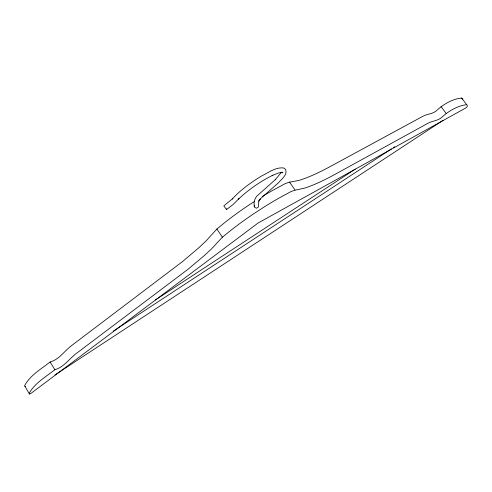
<?xml version="1.0" encoding="UTF-8"?>
<svg xmlns="http://www.w3.org/2000/svg" width="492" height="492" viewBox="0 0 492 492"><rect width="100%" height="100%" fill="white"/><g stroke="black" fill="none" stroke-linecap="round" stroke-linejoin="round"><path stroke-width="0.74" d="M258.958 200.189L258.3 207.064L256.492 208.239L254.542 207.298C253.159 202.446 254.696 197.157 258.915 194.278L275.754 179.248L275.231 179.758L281.178 172.606M254.179 206.277L254.401 205.207M258.737 201.271L260.237 198.996L259.616 199.617L261.412 197.889L278.3 182.895C281.418 179.242 287.728 174.968 285.618 169.414L283.681 167.963C275.545 166.991 268.374 172.723 261.418 176.087C250.858 182.544 240.625 189.838 232.255 199.026L232.845 198.46L223.817 205.902L226.523 209.549L232.931 204.635L238.958 198.651L238.368 199.223C248.589 189.574 260.299 181.493 272.863 175.189L272.156 175.527L278.823 172.877L282.925 172.434L281.762 172.255L282.679 172.852L281.768 172.102M226.523 209.549L226.351 208.749M254.782 201.246L248.571 205.275A71.229 12.724 -34.5 0 0 224.832 222.513L216.874 229.02L206.246 240.754L199.229 247.402L182.587 261.523L70.307 346.553C63.745 351.952 58.782 359.658 50.079 361.983C41.113 369.111 30.104 375.291 24.6 385.673L29.465 394.067L31.316 393.12L258.152 222.968L465.401 108.185L467.031 106.869L467.4 105.682L461.742 98.043C452.775 98.849 443.999 103.929 437.32 109.919C433.55 114.009 428.015 113.72 423.415 115.995L330.163 166.597C320.2 171.899 310.034 176.985 299.216 180.318C293.195 181.72 287.039 181.899 281.768 185.558A71.229 12.724 -34.5 0 0 262.187 196.548M466.736 104.661C457.794 105.688 449.134 110.786 442.406 116.727C438.636 120.749 433.144 120.632 428.569 122.932L335.507 174.094C325.569 179.451 315.452 184.605 304.689 188.098C298.724 189.592 292.605 189.943 287.377 193.59A71.352 12.085 -34.5 0 0 264.136 206.984L254.198 213.448A71.352 12.085 -34.5 0 0 230.391 230.687L222.396 237.169L211.64 248.774L204.567 255.366L187.833 269.419L75.178 354.314C68.585 359.689 63.505 367.26 54.883 369.713C45.885 376.829 34.95 382.979 29.219 393.219L29.465 394.067M155.337 299.991L355.359 169.082M113.215 331.171L391.521 148.867M393.452 147.606L394.738 146.764M54.963 374.922L443.046 120.349M24.871 386.564L25.461 386.448M441.017 106.58L446.127 113.412M289.407 181.929L294.991 189.894M216.874 229.02L222.396 237.169M461.742 98.043L462.443 99.12M50.079 361.983L54.883 369.713"/></g></svg>
